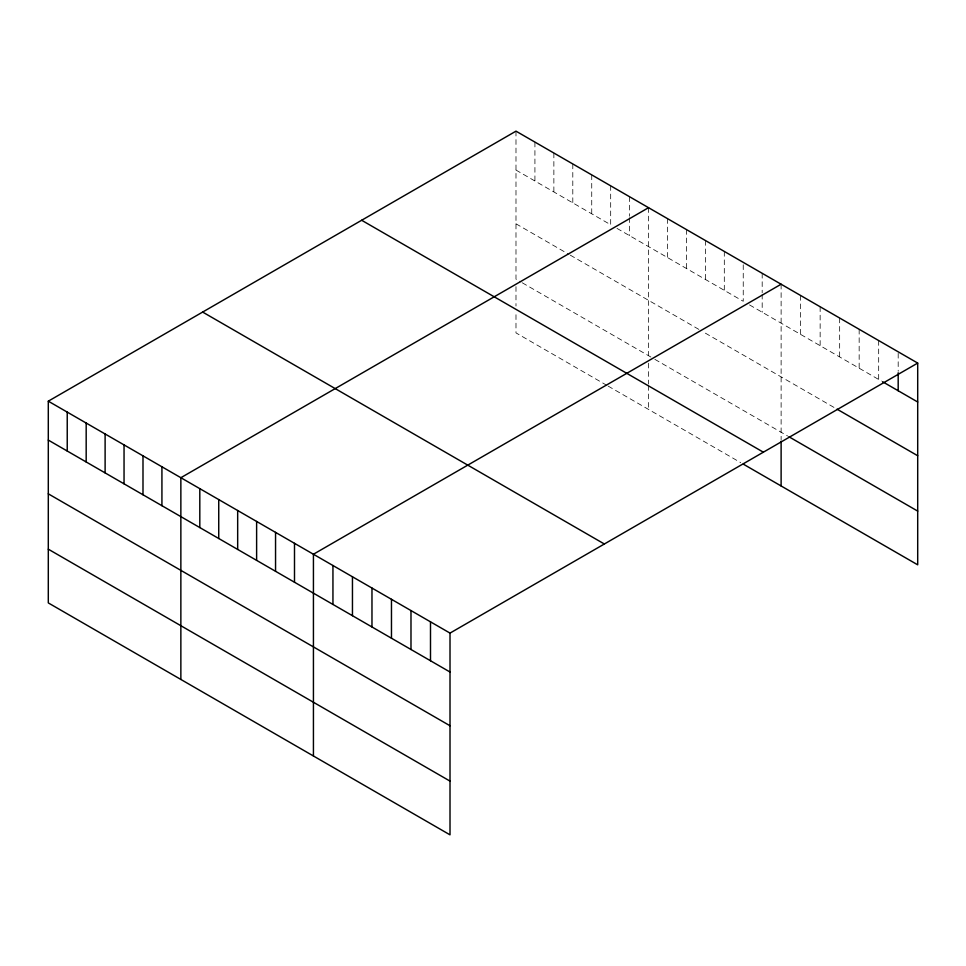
<?xml version="1.0" encoding="UTF-8"?>
<svg xmlns="http://www.w3.org/2000/svg" width="966" height="966" viewBox="0 0 966 966"><rect width="100%" height="100%" fill="white"/><g stroke="black" fill="none" stroke-linecap="round" stroke-linejoin="round"><path stroke-width="0.72" stroke-dasharray="4.83 3.62" d="M515.989 131.159L515.989 279.174L521.036 282.084M515.989 170.076L610.681 224.752L610.681 185.822M616.996 228.399L743.24 301.283L743.24 262.366M749.556 304.93L881.282 380.978M515.989 223.81L569.01 254.42M570.278 255.157L699.058 329.503M705.361 333.149L835.747 408.425M522.304 282.809L653.608 358.615M654.863 359.352L787.628 435.992M606.889 385.386L515.989 332.896L515.989 312.006M608.157 386.11L740.717 462.642M898.187 353.315L898.187 371.282M878.674 340.551L878.674 379.481M859.16 329.285L859.16 368.215M839.659 318.019L839.659 356.949M820.146 306.753L820.146 345.683M800.633 295.487L800.633 334.417M781.12 284.221L781.12 439.699M762.186 273.293L762.186 292.758M762.186 294.256L762.186 312.223M724.307 251.426L724.307 290.355M705.361 240.498L705.361 279.416M686.428 229.558L686.428 268.488M667.494 218.63L667.494 257.548M648.548 207.69L648.548 355.705M648.548 363.168L648.548 384.057M648.548 385.555L648.548 409.439M629.615 196.762L629.615 216.215M629.615 217.712L629.615 235.68M591.735 174.894L591.735 213.812M572.802 163.954L572.802 202.884M553.868 153.026L553.868 191.944M534.923 142.087L534.923 181.016M515.989 286.636L515.989 306.041"/><path stroke-width="1.45" d="M917.7 363.083L450.011 633.104L450.011 834.841L48.3 602.917L48.3 401.18L515.989 131.159L917.7 363.083L917.7 564.82L743.24 464.103M648.548 207.69L180.859 477.711L180.859 679.448M781.12 284.221L313.431 554.243L313.431 755.992M882.574 381.727L917.7 402.001M837.051 409.173L917.7 455.735M788.92 436.753L917.7 511.099M361.646 220.26L763.357 452.185M202.643 312.066L604.354 543.991M48.3 401.18L450.011 633.104M48.3 440.098L450.011 672.022M48.3 493.831L450.011 725.756M48.3 549.183L450.011 781.108M898.187 372.779L898.187 390.747M781.12 441.196L781.12 485.97M430.498 621.838L430.498 660.756M410.985 610.572L410.985 649.49M391.471 599.306L391.471 638.224M371.97 588.04L371.97 626.958M352.457 576.774L352.457 615.704M332.944 565.508L332.944 604.438M294.497 543.315L294.497 582.232M275.551 532.375L275.551 571.304M256.618 521.447L256.618 560.365M237.672 510.507L237.672 549.437M218.739 499.579L218.739 538.497M199.805 488.639L199.805 527.569M161.926 466.771L161.926 505.701M142.992 455.843L142.992 494.761M124.046 444.903L124.046 483.833M105.113 433.975L105.113 472.893M86.179 423.036L86.179 461.965M67.234 412.108L67.234 451.037"/></g></svg>
